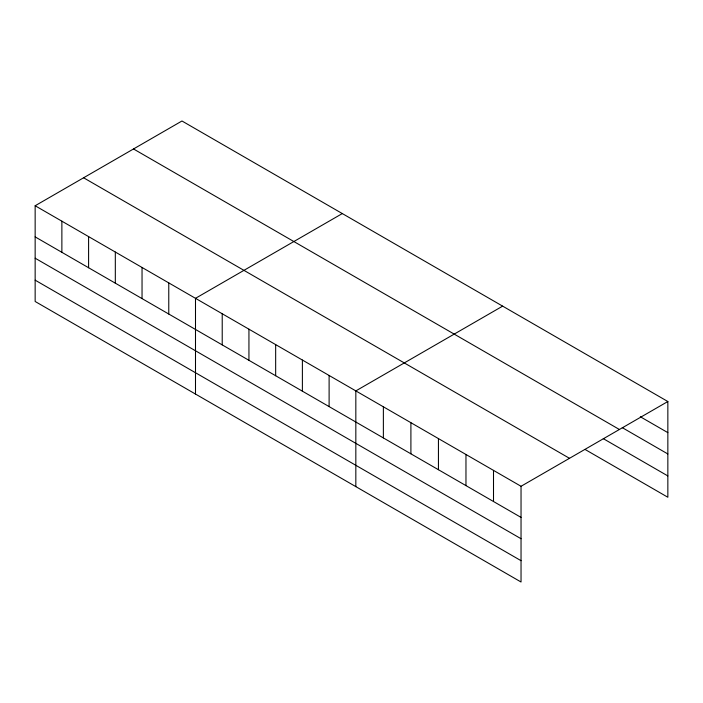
<?xml version="1.0" encoding="UTF-8"?>
<svg xmlns="http://www.w3.org/2000/svg" width="703" height="703" viewBox="0 0 703 703"><rect width="100%" height="100%" fill="white"/><g stroke="black" fill="none" stroke-linecap="round" stroke-linejoin="round"><path stroke-width="1.05" d="M521.037 538.726L521.037 486.283L35.15 205.751L35.15 301.482L521.037 582.005L521.037 538.726L35.15 258.203M585.248 449.56L667.85 497.249L667.85 401.518L181.963 120.995L35.15 205.751M342.308 213.563L195.496 298.327L195.496 394.058M502.645 306.139L355.832 390.903L355.832 486.625M521.037 486.283L667.85 401.518M640.319 416.747L667.85 432.644M622.278 427.652L667.85 453.962M133.517 148.966L619.405 429.489M603.288 438.654L667.85 475.931M83.595 177.78L569.483 458.303M35.15 236.885L521.037 517.408M35.15 280.163L521.037 560.686M493.506 470.386L493.506 501.511M465.966 454.49L465.966 485.615M438.435 438.593L438.435 469.718M410.904 422.696L410.904 453.822M383.372 406.8L383.372 437.925M329.109 375.472L329.109 406.598M302.387 360.041L302.387 391.167M275.664 344.611L275.664 375.745M248.941 329.189L248.941 360.314M222.218 313.758L222.218 344.883M168.773 282.896L168.773 314.03M142.041 267.474L142.041 298.599M115.318 252.043L115.318 283.168M88.596 236.612L88.596 267.738M61.873 221.181L61.873 252.307"/></g></svg>
